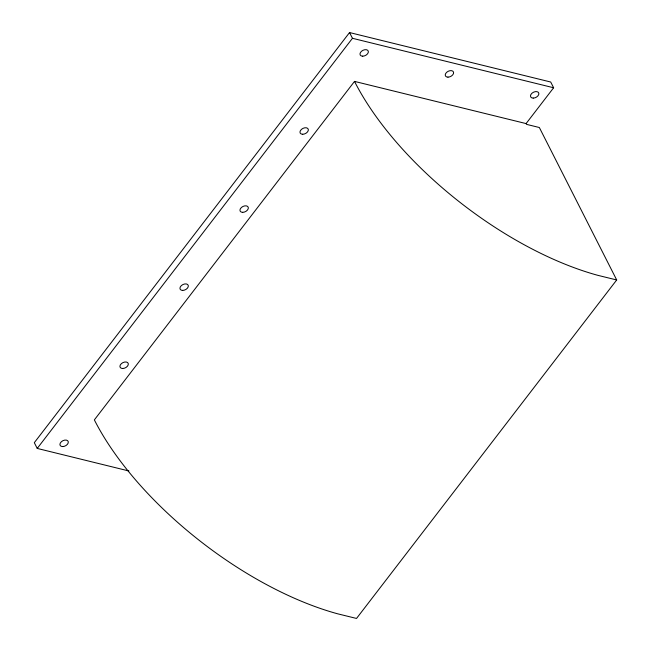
<?xml version="1.0" encoding="UTF-8"?>
<svg xmlns="http://www.w3.org/2000/svg" width="651" height="651" viewBox="0 0 651 651"><rect width="100%" height="100%" fill="white"/><g stroke="black" fill="none" stroke-linecap="round" stroke-linejoin="round"><path stroke-width="0.98" d="M526.089 123.584L354.518 81.399L94.354 419.887A224.082 102.736 37.5 0 0 337.666 613.812L356.52 618.45L616.692 279.963L539.345 127.515L526.48 124.349L526.089 123.584L553.627 87.763L550.705 82.018L349.546 32.55L34.308 442.68L37.229 448.425L128.931 470.982M37.229 448.425L352.46 38.295L349.546 32.55M352.46 38.295L553.627 87.763M616.692 279.963L597.838 275.332A224.082 102.736 37.5 0 1 354.518 81.399M533.218 98.106A4.484 2.873 -26.9 0 0 538.816 93.199A4.484 2.873 -26.9 0 0 531.989 93.207A4.484 2.873 -26.9 0 0 533.218 98.106M447.969 77.143A4.484 2.873 -26.9 0 0 453.568 72.237A4.484 2.873 -26.9 0 0 446.741 72.245A4.484 2.873 -26.9 0 0 447.969 77.143M362.721 56.181A4.484 2.873 -26.9 0 0 368.32 51.274A4.484 2.873 -26.9 0 0 361.492 51.283A4.484 2.873 -26.9 0 0 362.721 56.181M302.707 134.261A4.484 2.873 -26.9 0 0 308.305 129.354A4.484 2.873 -26.9 0 0 301.478 129.362A4.484 2.873 -26.9 0 0 302.707 134.261M242.693 212.34A4.484 2.873 -26.9 0 0 248.291 207.433A4.484 2.873 -26.9 0 0 241.464 207.441A4.484 2.873 -26.9 0 0 242.693 212.34M182.679 290.419A4.484 2.873 -26.9 0 0 188.277 285.512A4.484 2.873 -26.9 0 0 181.45 285.52A4.484 2.873 -26.9 0 0 182.679 290.419M122.673 368.499A4.484 2.873 -26.9 0 0 128.271 363.592A4.484 2.873 -26.9 0 0 121.436 363.592A4.484 2.873 -26.9 0 0 122.673 368.499M62.659 446.578A4.484 2.873 -26.9 0 0 68.257 441.671A4.484 2.873 -26.9 0 0 61.43 441.671A4.484 2.873 -26.9 0 0 62.659 446.578"/></g></svg>
